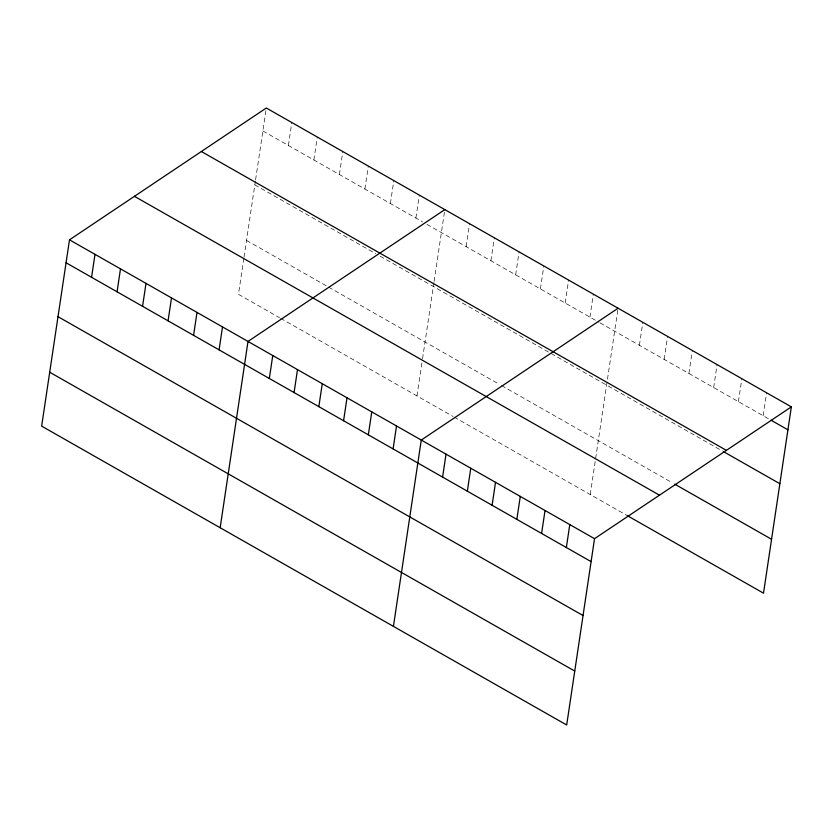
<?xml version="1.0" encoding="UTF-8"?>
<svg xmlns="http://www.w3.org/2000/svg" width="833" height="833" viewBox="0 0 833 833"><rect width="100%" height="100%" fill="white"/><g stroke="black" fill="none" stroke-linecap="round" stroke-linejoin="round"><path stroke-width="0.62" stroke-dasharray="4.17 3.12" d="M243.84 258.376L238.467 294.32L279.492 317.675M244.027 257.095L255.398 181.021M255.596 179.73L266.31 108.009M288.385 145.473L291.81 122.524M313.885 159.988L317.311 137.039M339.385 174.503L342.811 151.554M364.885 189.018L368.321 166.079M390.385 203.533L393.822 180.594M415.896 218.048L419.322 195.109M416.979 395.925L422.352 359.991M422.539 358.711L433.91 282.626M434.108 281.346L444.822 209.624M466.147 246.662L469.573 223.713M490.897 260.75L494.323 237.801M515.648 274.838L519.084 251.889M540.398 288.926L543.834 265.977M565.149 303.014L568.585 280.065M589.91 317.102L593.335 294.153M590.243 494.552L618.086 308.241M639.411 345.279L642.837 322.329M664.161 359.367L667.587 336.417M688.912 373.455L692.338 350.506M713.662 387.543L717.098 364.604M738.413 401.631L741.849 378.692M763.174 415.729L766.599 392.78M262.884 130.958L422.55 221.838M426.975 224.369L598.906 322.225M600.031 322.871L769.921 419.572M254.825 184.864L375.683 253.659M380.119 256.189L722.482 451.059M246.526 240.414L327.463 286.479M328.577 287.114L499.29 384.284M501.539 385.564L672.554 482.911M280.596 318.3L452.985 416.427M454.11 417.062L627.374 515.689"/><path stroke-width="1.25" d="M69.493 239.831L41.65 426.132L566.69 724.991L594.533 538.68L791.35 406.868L266.31 108.009L69.493 239.831L594.533 538.68M91.568 277.285L94.993 254.346M117.068 291.81L120.493 268.861M142.568 306.325L146.004 283.376M168.068 320.84L171.504 297.891M193.579 335.355L197.004 312.406M219.079 349.87L222.505 326.921M220.162 527.747L248.005 341.436L444.822 209.624M269.33 378.474L272.755 355.524M294.08 392.562L297.506 369.613M318.831 406.65L322.267 383.701M343.581 420.738L347.017 397.789M368.342 434.826L371.768 411.877M393.093 448.914L396.518 425.975M393.426 626.364L421.269 440.063L618.086 308.241M442.594 477.09L446.019 454.152M467.344 491.189L470.77 468.24M492.095 505.277L495.531 482.328M516.845 519.365L520.281 496.416M541.596 533.453L545.032 510.504M566.357 547.541L569.782 524.592M791.35 406.868L763.507 593.169L627.374 515.689M771.046 420.207L787.924 429.818M201.357 151.512L726.397 450.361M723.606 451.705L779.865 483.723M674.803 484.192L771.566 539.263M134.446 196.328L659.486 495.187M66.067 262.77L591.107 561.629M58.008 316.686L583.048 615.535M49.709 372.226L574.749 671.075"/></g></svg>
